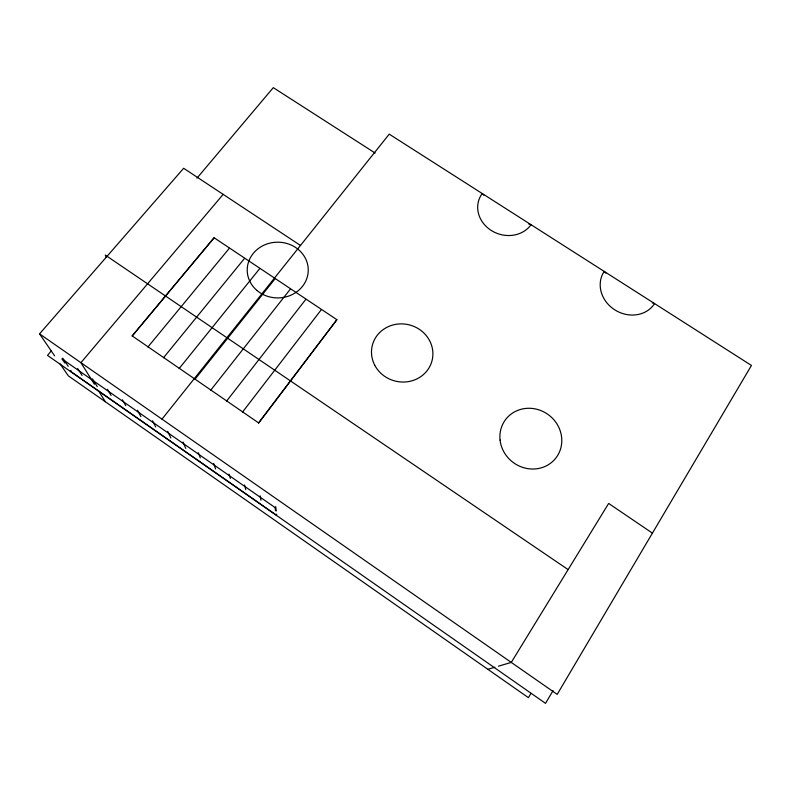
<?xml version="1.0" encoding="UTF-8"?>
<svg xmlns="http://www.w3.org/2000/svg" width="791" height="791" viewBox="0 0 791 791"><rect width="100%" height="100%" fill="white"/><g stroke="black" fill="none" stroke-linecap="round" stroke-linejoin="round"><path stroke-width="1.19" d="M336.887 319.693L258.519 423.096L336.887 319.693L214.114 237.755L132.216 335.938L214.114 237.755M553.067 690.622L545.523 703.357L47.5 355.406L51.474 350.69M530.929 693.42L528.388 697.652L68.342 375.873L60.116 363.87M276.761 514.16L276.148 515L70.31 371.187L70.963 370.415M275.535 510.759L275.07 507.575L275.713 506.715L276.306 510.966M242.511 412.091L321.304 309.696M226.582 401.126L305.82 299.354M210.713 390.21L290.396 289.061M194.922 379.344L275.031 278.808M161.987 419.141L389.231 134.144L751.45 365.452L557.19 694.389L39.55 333.871L183.66 168.275L300.471 245.457M179.191 368.517L259.735 268.594M163.519 357.74L244.498 258.42M147.917 347.002L229.321 248.295M196.969 178.153L273.291 87.643L375.152 153.059M223.161 194.368L80.919 362.683L94.436 384.288M64.852 363.059L62.123 358.995L62.805 358.194L68.244 366.342M487.859 669.305L494.879 667.238M498.389 666.2L511.273 662.413L608.655 503.442L652.427 533.134M528.734 224.001L531.048 224.713A29.178 25.866 19.3 0 1 491.171 230.408A29.178 25.866 19.3 0 1 482.223 193.528L483.815 195.219M652.367 302.864L654.582 303.596A29.9 26.449 30 0 1 614.755 309.825A29.9 26.449 30 0 1 604.195 271.422L605.817 273.182M568.106 569.589L105.302 255.078L106.261 257.312M132.216 335.938L258.469 422.799M62.123 358.995L275.07 507.575M39.55 333.871L54.628 355.871M77.617 368.527L82.086 375.468M98.292 390.457L105.371 401.769M92.478 378.899L97.273 386.611M107.408 389.31L111.066 395.441M122.397 399.762L125.789 405.714M137.446 410.262L140.877 416.61M152.564 420.802L155.689 426.952M167.732 431.392L170.866 437.987M182.968 442.021L185.766 448.388M198.264 452.689L200.311 457.811M213.629 463.407L215.607 468.944M229.054 474.165L230.369 478.426M244.538 484.972L245.754 489.629M260.091 495.819L261 500.278M256.897 290.406A30.513 27.863 0.1 0 0 307.462 276.356A30.513 27.863 0.1 0 0 268.841 243.401A30.513 27.863 0.1 0 0 256.897 290.406M500.07 440.043A31.65 29.653 36.6 0 0 549.132 464.228A31.65 29.653 36.6 0 0 543.328 411.666A31.65 29.653 36.6 0 0 500.07 440.043M374.726 365.175A30.829 28.97 14.6 0 0 427.832 369.713A30.829 28.97 14.6 0 0 404.043 323.994A30.829 28.97 14.6 0 0 374.726 365.175"/></g></svg>
